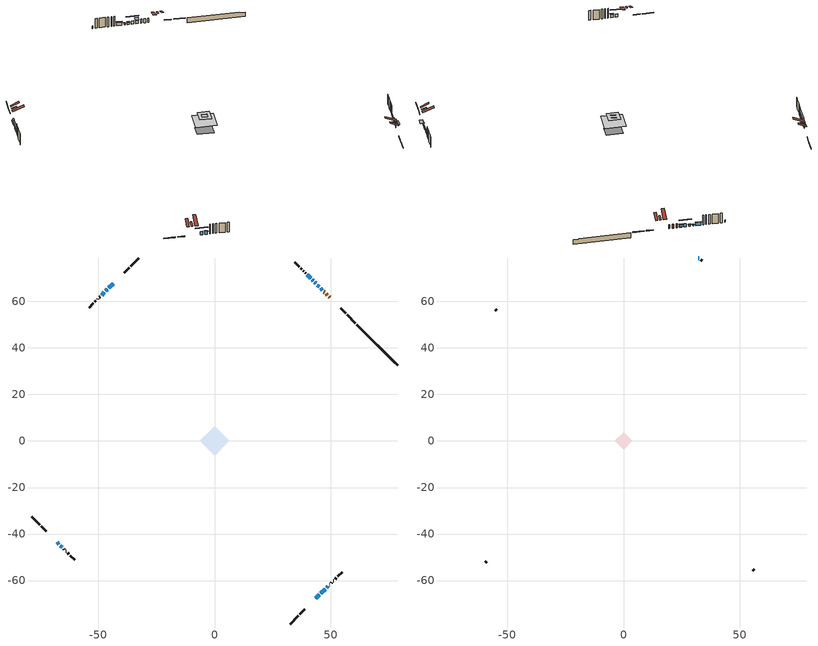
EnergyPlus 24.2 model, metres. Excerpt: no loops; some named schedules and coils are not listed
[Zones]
conditioned space
 floor outside (Floor1 construction): -0.82,0 0,0.82 0.82,0 0,-0.82 z0.48
 floor adiabatic (AdiabaticFloorConstruction): -6.43,0 0,6.43 6.43,0 0,-6.43 z2.92
 floor foundation (Slab1 construction): -4.36,0.72 -0.72,4.36 4.36,-0.72 0.72,-4.36 z-2.01
 wall outside (RimJoist1 construction): 32.58,-78.66 36.08,-75.16 / -78.66,-32.58 -75.16,-36.08 / -32.58,78.66 -36.08,75.16 / 60.54,50.7 57.04,54.2 z0.48:0.78
 wall outside (RimJoist2 construction): 36.74,-74.5 38.88,-72.36 / -74.5,-36.74 -72.36,-38.88 / -36.74,74.5 -38.88,72.36 / 56.38,54.86 54.25,57 z0.48:0.78
 wall outside (AdiabaticWallConstruction 1): 49.55,61.69 49.22,62.02 / 48.56,62.68 48,63.24 / 47.35,63.89 47.02,64.23 z0.48:2.51
 wall outside (AdiabaticWallConstruction): -43.58,67.66 -45.45,65.8 / 45.74,-65.5 47.61,-63.63 z0.48:1.34; 46.36,64.88 45.61,65.64 / 44.95,66.29 44.19,67.05 / 43.58,-67.66 45.09,-66.15 / -67.66,-43.58 -66.91,-44.33 / 41.36,69.88 39.85,71.39 / -66.25,-44.99 -65.5,-45.74 z0.48:2.06; 43.54,67.7 43,68.24 / -46.1,65.14 -46.64,64.6 z0.48:1.45; 42.34,68.9 42.02,69.22 z0.48:1.09; -47.3,63.95 -48.55,62.69 z0.48:1.55; 48.27,-62.98 48.76,-62.49 / 49.41,-61.83 49.52,-61.72 z0.48:1.7
 wall outside (Wall1 construction): 50.18,-61.07 50.46,-60.79 / -64.84,-46.4 -64.56,-46.68 / -49.21,62.03 -49.49,61.75 / 39.2,72.04 38.92,72.32 z0.48:5.36
 wall outside (Wall2 construction): 51.11,-60.13 51.25,-60 / -63.9,-47.34 -63.77,-47.47 / -50.15,61.09 -50.28,60.96 / 38.26,72.98 38.13,73.11 z0.48:5.36
 wall outside (Wall3 construction): 51.9,-59.34 52.39,-58.85 / -63.11,-48.13 -62.63,-48.62 / -50.94,60.3 -51.43,59.82 / 37.47,73.77 36.98,74.26 z0.48:5.36
 wall outside (Wall4 construction): 53.05,-58.19 54.87,-56.37 / -61.97,-49.27 -60.15,-51.09 / -52.08,59.16 -53.9,57.34 / 36.33,74.92 34.51,76.74 z0.48:5.36
 wall foundation (FoundationWall1 construction): 61.2,50.04,-2.01 61.2,50.04,0.48 76.91,34.33,0.48 76.91,34.33,0.09 78.66,32.58,0.09 78.66,32.58,-2.01
 window (WindowConstruction): -43.58,67.66 -45.44,65.8 z0.48:1.34
 window (WindowConstruction 4): 46.36,64.88 45.61,65.64 z0.48:2.06
 window (WindowConstruction 5): 44.95,66.29 44.2,67.05 z0.48:2.06
 window (WindowConstruction 6): 43.54,67.7 43,68.24 z0.48:1.45
 window (WindowConstruction 7): 42.34,68.9 42.02,69.22 z0.48:1.09
 window (WindowConstruction 8): -46.1,65.14 -46.64,64.6 z0.48:1.45
 window (WindowConstruction 9): -47.3,63.95 -48.55,62.69 z0.48:1.55
 window (WindowConstruction 10): 43.58,-67.66 45.09,-66.15 z0.48:2.06
 window (WindowConstruction 11): -67.66,-43.58 -66.91,-44.33 z0.48:2.06
 window (WindowConstruction 1): 45.74,-65.5 47.61,-63.63 z0.48:1.34
 window (WindowConstruction 2): 41.36,69.88 39.85,71.39 z0.48:2.06
 window (WindowConstruction 3): -66.25,-44.99 -65.5,-45.74 z0.48:2.06
 window (WindowConstruction 12): 48.27,-62.98 48.75,-62.49 z0.48:1.7
 window (WindowConstruction 13): 49.41,-61.83 49.52,-61.72 z0.48:1.7
 door (Door): 49.55,61.69 49.22,62.02 z0.48:2.51
 door (Door 1): 48.56,62.68 48.01,63.24 z0.48:2.51
 door (Door 2): 47.35,63.89 47.02,64.22 z0.48:2.51
 ceiling adiabatic (AdiabaticFloorConstruction): 0,-6.43 6.43,0 0,6.43 -6.43,0 z2.92
 roof outside (Roof1 construction): 40.23,-71.01,5.36 37.76,-68.54,7.1 37.07,-69.24,7.1 39.54,-71.7,5.36; -71.01,-40.23,5.36 -68.54,-37.76,7.1 -69.24,-37.07,7.1 -71.7,-39.54,5.36; -40.23,71.01,5.36 -37.76,68.54,7.1 -37.07,69.24,7.1 -39.54,71.7,5.36; 52.9,58.34,5.36 50.43,55.87,7.1 51.12,55.18,7.1 53.59,57.65,5.36
attic - vented
 floor to conditioned space (Floor2 construction Reversed): -1.59,0 0,1.59 1.59,0 0,-1.59 z5.36
 floor to conditioned space (Floor3 construction Reversed): -3.73,0 0,3.73 3.73,0 0,-3.73 z5.36
 wall outside (AdiabaticWallConstruction): 32.58,78.66 32.18,78.66 z0.48:1.7
 wall outside (Wall5 construction): 55.52,-55.72 56.13,-55.11 / -59.49,-51.75 -58.88,-52.36 / -54.56,56.68 -55.17,56.07 / 33.85,77.39 33.24,78 z0.48:5.36
 window (WindowConstruction 14): 32.58,78.66 32.18,78.66 z0.48:1.7
 roof outside (Roof2 construction): 41.29,-69.95,5.36 39.74,-68.4,6.09 39.33,-68.81,6.09 40.88,-70.36,5.36; -69.95,-41.29,5.36 -68.4,-39.74,6.09 -68.81,-39.33,6.09 -70.36,-40.88,5.36; -41.29,69.95,5.36 -39.74,68.4,6.09 -39.33,68.81,6.09 -40.88,70.36,5.36; 51.83,59.41,5.36 50.28,57.86,6.09 50.69,57.45,6.09 52.24,59,5.36
 roof outside (Roof3 construction): 42.92,-68.32,5.36 39.33,-64.73,7.47 38.36,-65.7,7.47 41.95,-69.29,5.36; -68.32,-42.92,5.36 -64.73,-39.33,7.47 -65.7,-38.36,7.47 -69.29,-41.95,5.36; -42.92,68.32,5.36 -39.33,64.73,7.47 -38.36,65.7,7.47 -41.95,69.29,5.36; 50.2,61.04,5.36 46.62,57.45,7.47 47.59,56.48,7.47 51.18,60.07,5.36
shading: -45.59,65.66 -43.44,67.81 -43.73,68.1 -45.88,65.95 z1.54; 45.46,65.78 46.5,64.74 47.8,66.03 46.76,67.07 z2.26; 42.65,68.59 46.49,64.75 46.78,65.04 42.95,68.88 z4.24; 42.86,68.38 43.68,67.56 43.97,67.85 43.15,68.68 z1.65; 41.88,69.36 42.49,68.76 42.78,69.05 42.17,69.66 z1.29; -48.18,63.06 -44.56,66.68 -44.85,66.97 -48.47,63.35 z3.63; -50.1,61.15 -45.76,65.49 -46.05,65.78 -50.39,61.44 z3.73; 45.23,-66.01 43.44,-67.81 44.51,-68.88 46.31,-67.09 z2.26; -65.37,-45.87 -69.2,-42.04 -69.5,-42.33 -65.66,-46.17 z4.24; 47.75,-63.49 45.6,-65.64 45.89,-65.93 48.04,-63.78 z1.54; 39.71,71.53 41.5,69.74 41.8,70.03 40,71.82 z2.26; -65.36,-45.89 -66.39,-44.85 -66.69,-45.14 -65.65,-46.18 z2.26
[Building]
Building 1: Terrain=Suburbs
[Site:Location]
Mont Joli AP_QC: Latitude {deg}=48.61; Longitude {deg}=-68.21; Time Zone {hr}=-5; Elevation {m}=52; Keep Site Location Information=Yes
[Site:GroundTemperature:Shallow]
-0.843868, -3.04892, -3.2255, -2.1791, 2.02165, 6.20283, 9.82768, 12.1239, 12.319, 10.4514, 6.91898, 2.86606
[Site:WaterMainsTemperature]
Calculation Method=Schedule; Temperature Schedule=mains temperature schedule
[Material] Roughness=Rough; Thermal Absorptance=0.9
Name | Thickness {m} | Conductivity {W/m-K} | Density {kg/m3} | Specific Heat {J/kg-K} | Solar Absorptance | Visible Absorptance
asphalt or fiberglass shingles | 0.00635 | 0.162714 | 1121.4 | 1465.45 | 0.4 | 0.4
ceiling loosefill ins | 0.254 | 0.0480833 | 16.02 | 1046.75 | 0.7 | 0.7
ceiling stud and cavity | 0.1397 | 0.286413 | 65.682 | 1177.47 | 0.7 | 0.7
ceiling stud and cavity 1 | 0.1397 | 0.0963999 | 65.682 | 1177.47 | 0.7 | 0.7
concrete 4.0 in. | 0.1016 | 1.803125 | 2242.8 | 837.4 | 0.7 | 0.7
concrete 8.0 in. | 0.2032 | 1.803125 | 2242.8 | 837.4 | 0.7 | 0.7
door material | 0.04445 | 0.188738 | 512.64 | 1214.23 | 0.7 | 0.7
door material 1 | 0.04445 | 0.0451087 | 512.64 | 1214.23 | 0.7 | 0.7
floor covering | 0.0127 | 0.0433444 | 54.468 | 1339.84 | 0.6 | 0.6
floor rigid ins; wall rigid ins 1 | 0.512978 | 0.029427 | 32.04 | 1214.23 | 0.7 | 0.7
floor stud and cavity | 0.1397 | 1.64611 | 92.3553 | 1139.71 | 0.7 | 0.7
floor stud and cavity 1 | 0.1397 | 1.75129 | 37.0049 | 1207.88 | 0.7 | 0.7
furniture material conditioned space 1 | 0.1524 | 0.115458 | 640.8 | 1214.23 | 0.6 | 0.6
gypsum board | 0.0127 | 0.160291 | 801 | 837.4 | 0.6 | 0.6
osb sheathing 0.5 in. | 0.0127 | 0.115458 | 512.64 | 1214.23 | 0.7 | 0.7
osb sheathing 0.75 in. | 0.01905 | 0.115458 | 512.64 | 1214.23 | 0.7 | 0.7
osb sheathing 2.0 in. | 0.0508 | 0.115458 | 512.64 | 1214.23 | 0.7 | 0.7
rim joist stud and cavity | 0.0508 | 0.177588 | 50.32683 | 1063.81 | 0.6 | 0.6
rim joist stud and cavity 1 | 0.0508 | 0.0418371 | 125.044 | 1163.47 | 0.6 | 0.6
roof stud and cavity | 0.0889 | 1.31629 | 78.34581 | 1123.46 | 0.7 | 0.7
wall rigid ins | 0.051816 | 0.029427 | 32.04 | 1214.23 | 0.7 | 0.7
wall stud and cavity | 0.1397 | 0.175142 | 139.0536 | 1170.24 | 0.7 | 0.7
wall stud and cavity 1 | 0.1397 | 0.261849 | 139.0536 | 1170.24 | 0.7 | 0.7
wall stud and cavity 2 | 0.1397 | 0.169528 | 139.0536 | 1170.24 | 0.7 | 0.7
wall stud and cavity 3 | 0.1397 | 0.157419 | 139.0536 | 1170.24 | 0.7 | 0.7
wall stud and cavity 4 | 0.0889 | 6.9971 | 50.32683 | 1063.81 | 0.6 | 0.6
wall stud and cavity 5 | 0.0889 | 0.380278 | 52.3479 | 1209.89 | 0.7 | 0.7
wall stud and cavity 6 | 0.0889 | 0.391764 | 83.0341 | 1211.67 | 0.7 | 0.7
wood siding | 0.0254 | 0.102417 | 544.68 | 1172.36 | 0.4 | 0.4
wood siding 1 | 0.00254 | 0.102417 | 544.68 | 1172.36 | 0.4 | 0.4
wood siding 2; wood siding 3; wood siding 4 | 0.0254 | 0.102417 | 544.68 | 1172.36 | 0.7 | 0.7
[WindowMaterial:SimpleGlazingSystem]
Name | U-Factor {W/m2-K} | Solar Heat Gain Coefficient
WindowMaterial | 1.99809 | 0.38
WindowMaterial 1 | 1.90667 | 0.4
WindowMaterial 2 | 2.103699 | 0.36
WindowMaterial 3 | 2.41712 | 0.28
WindowMaterial 4 | 1.887935 | 0.41
WindowMaterial 5 | 5.42874 | 0.7
WindowMaterial 6 | 5.21865 | 0.58
WindowMaterial 7 | 4.57874 | 0.5
[Construction]
AdiabaticFloorConstruction: floor stud and cavity 1, floor rigid ins, osb sheathing 0.75 in., floor covering
AdiabaticWallConstruction: wood siding 3, wall rigid ins 1, wall stud and cavity 5, gypsum board
AdiabaticWallConstruction 1: wood siding 4, wall rigid ins 1, wall stud and cavity 5, gypsum board
Door; Door 2: door material
Door 1: door material 1
Floor1 construction: floor stud and cavity, osb sheathing 0.75 in., floor covering
Floor2 construction Reversed: gypsum board, ceiling stud and cavity, ceiling loosefill ins
Floor3 construction Reversed: gypsum board, ceiling stud and cavity 1
FoundationWall1 construction: concrete 8.0 in.
furniture construction conditioned space 1: furniture material conditioned space 1
PartitionWallConstruction: gypsum board, wall stud and cavity 6, gypsum board
RimJoist1 construction: wood siding 2, rim joist stud and cavity
RimJoist2 construction: wood siding 2, osb sheathing 2.0 in., rim joist stud and cavity 1
Roof1 construction: asphalt or fiberglass shingles, osb sheathing 0.5 in., roof stud and cavity, gypsum board
Roof2 construction; Roof3 construction: asphalt or fiberglass shingles
Slab1 construction: concrete 4.0 in.
Wall1 construction: wood siding, wall rigid ins, osb sheathing 0.5 in., wall stud and cavity, gypsum board
Wall2 construction: wood siding, wall rigid ins, osb sheathing 0.5 in., wall stud and cavity 1, gypsum board
Wall3 construction: wood siding, wall rigid ins, osb sheathing 0.5 in., wall stud and cavity 2, gypsum board
Wall4 construction: wood siding, wall rigid ins, osb sheathing 0.5 in., wall stud and cavity 3, gypsum board
Wall5 construction: wood siding 1, wall stud and cavity 4
WindowConstruction; WindowConstruction 1: WindowMaterial
WindowConstruction 10; WindowConstruction 11; WindowConstruction 2; WindowConstruction 3; WindowConstruction 4; WindowConstruction 5: WindowMaterial 1
WindowConstruction 12: WindowMaterial 5
WindowConstruction 13: WindowMaterial 6
WindowConstruction 14: WindowMaterial 7
WindowConstruction 6; WindowConstruction 8: WindowMaterial 2
WindowConstruction 7: WindowMaterial 3
WindowConstruction 9: WindowMaterial 4
[Zone] Multiplier=1; Part of Total Floor Area=Yes
Name | Volume {m3}
attic - vented | 11.0736
conditioned space | 264.8
[Space]
Name | Zone | Volume {m3}
attic - vented 1 | attic - vented | 11.0736
conditioned space 1 | conditioned space | 264.8
[ZoneInfiltration:EffectiveLeakageArea]
infil attic - vented 1: Zone or Space=attic - vented 1; Schedule=Always On Discrete; Effective Air Leakage Area {cm2}=1146.43; Stack Coefficient=0.000486218; Wind Coefficient=1.48983e-05
[ZoneMixing]
whole house fan mix: Zone or Space=attic - vented; Schedule=Always On Continuous; Design Flow Rate Calculation Method=Flow/Zone; Design Flow Rate {m3/s}=0; Source Zone or Space=conditioned space
[SurfaceProperty:ExposedFoundationPerimeter]
Slab1: Exposed Perimeter Calculation Method=TotalExposedPerimeter; Total Exposed Perimeter {m}=24.69
[InternalMass] Zone or ZoneList=conditioned space; Space or SpaceList=conditioned space 1
Name | Construction | Surface Area {m2}
furniture mass conditioned space 1 | furniture construction conditioned space 1 | 48.4442
partition wall mass | PartitionWallConstruction | 121.111
[Lights]
interior lighting: Zone or ZoneList or Space or SpaceList=conditioned space 1; Schedule=interior lighting schedule; Design Level Calculation Method=LightingLevel; Lighting Level {W}=343.2; Return Air Fraction=0; Fraction Radiant=0.6; Fraction Visible=0.2; Fraction Replaceable=1
[People]
occupants: Zone or ZoneList or Space or SpaceList=conditioned space 1; Number of People Schedule=occupants schedule; Number of People Calculation Method=People; Number of People=3; Fraction Radiant=0.314171; Sensible Heat Fraction=0.56303; Activity Level Schedule=occupants activity schedule; Carbon Dioxide Generation Rate {m3/s-W}=0; Enable ASHRAE 55 Comfort Warnings=No; Mean Radiant Temperature Calculation Type=EnclosureAveraged
[ElectricEquipment] Zone or ZoneList or Space or SpaceList=conditioned space 1; Design Level Calculation Method=EquipmentLevel
Name | Schedule | Design Level {W} | Fraction Latent | Fraction Radiant | Fraction Lost
clothes dryer | clothes dryer schedule | 140.772 | 0.015 | 0.081 | 0.85
clothes washer | clothes washer schedule | 32.1985 | 0.03 | 0.162 | 0.7
cooking range | cooking range schedule | 215.147 | 0.08 | 0.432 | 0.2
dishwasher | dishwasher schedule | 66.8632 | 0.3 | 0.18 | 0.4
fridge | fridge schedule | 72.9452 | 0 | 0.6 | 0
mech vent bath fan 0 | mech vent bath fan 0 schedule | 50.2 | 0 | 0 | 1
mech vent house fan | mech vent house fan schedule | 0 | 0 | 0 | 1
mech vent house fan cfis | mech vent house fan cfis schedule | 0 | 0 | 0 | 0
mech vent range fan 0 | mech vent range fan 0 schedule | 57 | 0 | 0 | 1
misc plug loads | misc plug loads schedule | 494.7 | 0.045 | 0.513 | 0.1
whole house fan | Always On Discrete | 0 | 0 | 0 | 1
[OtherEquipment] Zone or ZoneList or Space or SpaceList=conditioned space 1; Design Level Calculation Method=EquipmentLevel
Name | Fuel Type | Schedule | Design Level {W} | Fraction Latent | Fraction Radiant | Fraction Lost
clothes dryer 1 | Electricity | clothes dryer schedule | 0 | 0.015 | 0.081 | 0.85
cooking range 1 | Electricity | cooking range schedule | 0 | 0.08 | 0.432 | 0.2
general water use latent | None | general water use schedule | 62.594 | 1 | 0 | 0
general water use sensible | None | general water use schedule | -61.6891 | 0 | 0.6 | 0
mech vent house fan latent load | None | Always On Discrete | 0 | 1 | 0 | 0
mech vent house fan sensible load | None | Always On Discrete | 0 | 0 | 0 | 0
water heater energy adjustment1 | Electricity | Always On Discrete | 0.01 | 0 | 0 | 1
[ZoneInfiltration:DesignFlowRate] Zone or ZoneList or Space or SpaceList=conditioned space 1; Schedule=Always On Discrete; Design Flow Rate Calculation Method=Flow/Zone; Design Flow Rate {m3/s}=0
infil flow; natural vent flow; whole house fan flow
[ZoneControl:Thermostat]
conditioned space Thermostat: Zone or ZoneList=conditioned space; Control Type Schedule=conditioned space Thermostat Schedule; Control 1=conditioned space temperature setpoint; Temperature Difference Between Cutout And Setpoint {deltaC}=0
[ThermostatSetpoint:DualSetpoint]
conditioned space temperature setpoint: Heating Setpoint Temperature Schedule=heating setpoint; Cooling Setpoint Temperature Schedule=cooling setpoint
[AirLoopHVAC:UnitarySystem]
unit heater unitary system: Control Type=Load; Controlling Zone or Thermostat Location=conditioned space; Dehumidification Control Type=None; Availability Schedule=Always On Discrete; Supply Fan=unit heater supply fan; Fan Placement=BlowThrough; Supply Air Fan Operating Mode Schedule=unit heater auto fan schedule; Heating Coil=unit heater htg coil; DX Heating Coil Sizing Ratio=1; Use DOAS DX Cooling Coil=No; Minimum Supply Air Temperature {C}=2; Latent Load Control=SensibleOnlyLoadControl; Cooling Supply Air Flow Rate Method=None; Heating Supply Air Flow Rate Method=SupplyAirFlowRate; Heating Supply Air Flow Rate {m3/s}=0.868383; No Load Supply Air Flow Rate Method=SupplyAirFlowRate; No Load Supply Air Flow Rate {m3/s}=0; No Load Supply Air Flow Rate Control Set To Low Speed=Yes; Maximum Supply Air Temperature {C}=48.8889; Maximum Outdoor Dry-Bulb Temperature for Supplemental Heater Operation {C}=21; Ancillary On-Cycle Electric Power {W}=0; Ancillary Off-Cycle Electric Power {W}=0
[Zone equipment]
conditioned space: unit heater unitary system
[Foundation:Kiva]
Foundation Kiva 1: Initial Indoor Air Temperature {C}=18; Wall Height Above Grade {m}=0.479999; Wall Depth Below Slab {m}=0.2032
[Foundation:Kiva:Settings]
Soil Conductivity {W/m-K}=0.849921; Soil Density {kg/m3}=1842.3; Soil Specific Heat {J/kg-K}=418.7; Ground Solar Absorptivity=0.9; Ground Thermal Absorptivity=0.9; Ground Surface Roughness {m}=0.03; Far-Field Width {m}=40; Deep-Ground Boundary Condition=ZeroFlux; Deep-Ground Depth {m}=40; Minimum Cell Dimension {m}=0.2; Maximum Cell Growth Coefficient=3; Simulation Timestep=Timestep
[Exterior:Lights]
exterior lighting: Schedule=exterior lighting schedule; Design Level {W}=75.6
[EnergyManagementSystem:Sensor] Output:Variable or Output:Meter Index Key=conditioned space
Name | Output:Variable or Output:Meter
conditioned_space_clg_unmet_s | Zone Cooling Setpoint Not Met Time
conditioned_space_htg_unmet_s | Zone Heating Setpoint Not Met Time
fridge_tin_s; tin_s; tin_s_1 | Zone Mean Air Temperature
tout_s | Zone Outdoor Air Drybulb Temperature
win_s | Zone Air Humidity Ratio
[Schedule:Constant]
Name | Hourly Value
Always On Continuous; mech vent house fan schedule; mech vent house fan cfis schedule; Always On Discrete | 1
occupants activity schedule | 117.228
fridge schedule; unit heater auto fan schedule | 0
[Schedule:Week:Daily]
interior lighting schedule Week Rule - Jan1-Jan27: interior lighting schedule day, interior lighting schedule day, interior lighting schedule day, interior lighting schedule day, interior lighting schedule day, interior lighting schedule day, interior lighting schedule day, interior lighting schedule default day, interior lighting schedule default day, interior lighting schedule default day, interior lighting schedule default day, interior lighting schedule default day
interior lighting schedule Week Rule - Jan28-Feb3: interior lighting schedule day, interior lighting schedule day, interior lighting schedule day, interior lighting schedule day, interior lighting schedule day 1, interior lighting schedule day 1, interior lighting schedule day 1, interior lighting schedule default day, interior lighting schedule default day, interior lighting schedule default day, interior lighting schedule default day, interior lighting schedule default day
interior lighting schedule Week Rule - Feb4-Feb24: interior lighting schedule day 1, interior lighting schedule day 1, interior lighting schedule day 1, interior lighting schedule day 1, interior lighting schedule day 1, interior lighting schedule day 1, interior lighting schedule day 1, interior lighting schedule default day, interior lighting schedule default day, interior lighting schedule default day, interior lighting schedule default day, interior lighting schedule default day
interior lighting schedule Week Rule - Feb25-Mar3: interior lighting schedule day 1, interior lighting schedule day 1, interior lighting schedule day 1, interior lighting schedule day 1, interior lighting schedule day 2, interior lighting schedule day 2, interior lighting schedule day 2, interior lighting schedule default day, interior lighting schedule default day, interior lighting schedule default day, interior lighting schedule default day, interior lighting schedule default day
interior lighting schedule Week Rule - Mar4-Mar31: interior lighting schedule day 2, interior lighting schedule day 2, interior lighting schedule day 2, interior lighting schedule day 2, interior lighting schedule day 2, interior lighting schedule day 2, interior lighting schedule day 2, interior lighting schedule default day, interior lighting schedule default day, interior lighting schedule default day, interior lighting schedule default day, interior lighting schedule default day
interior lighting schedule Week Rule - Apr1-Apr28: interior lighting schedule day 3, interior lighting schedule day 3, interior lighting schedule day 3, interior lighting schedule day 3, interior lighting schedule day 3, interior lighting schedule day 3, interior lighting schedule day 3, interior lighting schedule default day, interior lighting schedule default day, interior lighting schedule default day, interior lighting schedule default day, interior lighting schedule default day
interior lighting schedule Week Rule - Apr29-May5: interior lighting schedule day 3, interior lighting schedule day 3, interior lighting schedule day 4, interior lighting schedule day 4, interior lighting schedule day 4, interior lighting schedule day 4, interior lighting schedule day 4, interior lighting schedule default day, interior lighting schedule default day, interior lighting schedule default day, interior lighting schedule default day, interior lighting schedule default day
interior lighting schedule Week Rule - May6-May26: interior lighting schedule day 4, interior lighting schedule day 4, interior lighting schedule day 4, interior lighting schedule day 4, interior lighting schedule day 4, interior lighting schedule day 4, interior lighting schedule day 4, interior lighting schedule default day, interior lighting schedule default day, interior lighting schedule default day, interior lighting schedule default day, interior lighting schedule default day
interior lighting schedule Week Rule - May27-Jun2: interior lighting schedule day 4, interior lighting schedule day 4, interior lighting schedule day 4, interior lighting schedule day 4, interior lighting schedule day 4, interior lighting schedule day 5, interior lighting schedule day 5, interior lighting schedule default day, interior lighting schedule default day, interior lighting schedule default day, interior lighting schedule default day, interior lighting schedule default day
interior lighting schedule Week Rule - Jun3-Jun30: interior lighting schedule day 5, interior lighting schedule day 5, interior lighting schedule day 5, interior lighting schedule day 5, interior lighting schedule day 5, interior lighting schedule day 5, interior lighting schedule day 5, interior lighting schedule default day, interior lighting schedule default day, interior lighting schedule default day, interior lighting schedule default day, interior lighting schedule default day
interior lighting schedule Week Rule - Jul1-Jul28: interior lighting schedule day 6, interior lighting schedule day 6, interior lighting schedule day 6, interior lighting schedule day 6, interior lighting schedule day 6, interior lighting schedule day 6, interior lighting schedule day 6, interior lighting schedule default day, interior lighting schedule default day, interior lighting schedule default day, interior lighting schedule default day, interior lighting schedule default day
interior lighting schedule Week Rule - Jul29-Aug4: interior lighting schedule day 6, interior lighting schedule day 6, interior lighting schedule day 6, interior lighting schedule day 7, interior lighting schedule day 7, interior lighting schedule day 7, interior lighting schedule day 7, interior lighting schedule default day, interior lighting schedule default day, interior lighting schedule default day, interior lighting schedule default day, interior lighting schedule default day
interior lighting schedule Week Rule - Aug5-Aug25: interior lighting schedule day 7, interior lighting schedule day 7, interior lighting schedule day 7, interior lighting schedule day 7, interior lighting schedule day 7, interior lighting schedule day 7, interior lighting schedule day 7, interior lighting schedule default day, interior lighting schedule default day, interior lighting schedule default day, interior lighting schedule default day, interior lighting schedule default day
interior lighting schedule Week Rule - Aug26-Sep1: interior lighting schedule day 7, interior lighting schedule day 7, interior lighting schedule day 7, interior lighting schedule day 7, interior lighting schedule day 7, interior lighting schedule day 7, interior lighting schedule day 8, interior lighting schedule default day, interior lighting schedule default day, interior lighting schedule default day, interior lighting schedule default day, interior lighting schedule default day
interior lighting schedule Week Rule - Sep2-Sep29: interior lighting schedule day 8, interior lighting schedule day 8, interior lighting schedule day 8, interior lighting schedule day 8, interior lighting schedule day 8, interior lighting schedule day 8, interior lighting schedule day 8, interior lighting schedule default day, interior lighting schedule default day, interior lighting schedule default day, interior lighting schedule default day, interior lighting schedule default day
interior lighting schedule Week Rule - Sep30-Oct6: interior lighting schedule day 8, interior lighting schedule day 9, interior lighting schedule day 9, interior lighting schedule day 9, interior lighting schedule day 9, interior lighting schedule day 9, interior lighting schedule day 9, interior lighting schedule default day, interior lighting schedule default day, interior lighting schedule default day, interior lighting schedule default day, interior lighting schedule default day
interior lighting schedule Week Rule - Oct7-Oct27: interior lighting schedule day 9, interior lighting schedule day 9, interior lighting schedule day 9, interior lighting schedule day 9, interior lighting schedule day 9, interior lighting schedule day 9, interior lighting schedule day 9, interior lighting schedule default day, interior lighting schedule default day, interior lighting schedule default day, interior lighting schedule default day, interior lighting schedule default day
interior lighting schedule Week Rule - Oct28-Nov3: interior lighting schedule day 9, interior lighting schedule day 9, interior lighting schedule day 9, interior lighting schedule day 9, interior lighting schedule day 10, interior lighting schedule day 10, interior lighting schedule day 10, interior lighting schedule default day, interior lighting schedule default day, interior lighting schedule default day, interior lighting schedule default day, interior lighting schedule default day
interior lighting schedule Week Rule - Nov4-Nov24: interior lighting schedule day 10, interior lighting schedule day 10, interior lighting schedule day 10, interior lighting schedule day 10, interior lighting schedule day 10, interior lighting schedule day 10, interior lighting schedule day 10, interior lighting schedule default day, interior lighting schedule default day, interior lighting schedule default day, interior lighting schedule default day, interior lighting schedule default day
interior lighting schedule Week Rule - Nov25-Dec1: interior lighting schedule day 10, interior lighting schedule day 10, interior lighting schedule day 10, interior lighting schedule day 10, interior lighting schedule day 10, interior lighting schedule day 10, interior lighting schedule day 11, interior lighting schedule default day, interior lighting schedule default day, interior lighting schedule default day, interior lighting schedule default day, interior lighting schedule default day
interior lighting schedule Week Rule - Dec2-Dec31: interior lighting schedule day 11, interior lighting schedule day 11, interior lighting schedule day 11, interior lighting schedule day 11, interior lighting schedule day 11, interior lighting schedule day 11, interior lighting schedule day 11, interior lighting schedule default day, interior lighting schedule default day, interior lighting schedule default day, interior lighting schedule default day, interior lighting schedule default day
occupants schedule Week Rule - Jan1-Dec31: occupants schedule day, occupants schedule day, occupants schedule day, occupants schedule day, occupants schedule day, occupants schedule day, occupants schedule day, occupants schedule default day, occupants schedule default day, occupants schedule default day, occupants schedule default day, occupants schedule default day
clothes dryer schedule Week Rule - Jan1-Dec31: clothes dryer schedule day, clothes dryer schedule day, clothes dryer schedule day, clothes dryer schedule day, clothes dryer schedule day, clothes dryer schedule day, clothes dryer schedule day, clothes dryer schedule default day, clothes dryer schedule default day, clothes dryer schedule default day, clothes dryer schedule default day, clothes dryer schedule default day
clothes washer schedule Week Rule - Jan1-Dec31: clothes washer schedule day, clothes washer schedule day, clothes washer schedule day, clothes washer schedule day, clothes washer schedule day, clothes washer schedule day, clothes washer schedule day, clothes washer schedule default day, clothes washer schedule default day, clothes washer schedule default day, clothes washer schedule default day, clothes washer schedule default day
cooking range schedule Week Rule - Jan1-Dec31: cooking range schedule day, cooking range schedule day, cooking range schedule day, cooking range schedule day, cooking range schedule day, cooking range schedule day, cooking range schedule day, cooking range schedule default day, cooking range schedule default day, cooking range schedule default day, cooking range schedule default day, cooking range schedule default day
dishwasher schedule Week Rule - Jan1-Dec31: dishwasher schedule day, dishwasher schedule day, dishwasher schedule day, dishwasher schedule day, dishwasher schedule day, dishwasher schedule day, dishwasher schedule day, dishwasher schedule default day, dishwasher schedule default day, dishwasher schedule default day, dishwasher schedule default day, dishwasher schedule default day
mech vent bath fan 0 schedule Week Rule - Jan1-Dec31: mech vent bath fan 0 schedule day, mech vent bath fan 0 schedule day, mech vent bath fan 0 schedule day, mech vent bath fan 0 schedule day, mech vent bath fan 0 schedule day, mech vent bath fan 0 schedule day, mech vent bath fan 0 schedule day, mech vent bath fan 0 schedule default day, mech vent bath fan 0 schedule default day, mech vent bath fan 0 schedule default day, mech vent bath fan 0 schedule default day, mech vent bath fan 0 schedule default day
mech vent range fan 0 schedule Week Rule - Jan1-Dec31: mech vent range fan 0 schedule day, mech vent range fan 0 schedule day, mech vent range fan 0 schedule day, mech vent range fan 0 schedule day, mech vent range fan 0 schedule day, mech vent range fan 0 schedule day, mech vent range fan 0 schedule day, mech vent range fan 0 schedule default day, mech vent range fan 0 schedule default day, mech vent range fan 0 schedule default day, mech vent range fan 0 schedule default day, mech vent range fan 0 schedule default day
misc plug loads schedule Week Rule - Jan1-Dec31: misc plug loads schedule day, misc plug loads schedule day, misc plug loads schedule day, misc plug loads schedule day, misc plug loads schedule day, misc plug loads schedule day, misc plug loads schedule day, misc plug loads schedule default day, misc plug loads schedule default day, misc plug loads schedule default day, misc plug loads schedule default day, misc plug loads schedule default day
general water use schedule Week Rule - Jan1-Dec31: general water use schedule day, general water use schedule day, general water use schedule day, general water use schedule day, general water use schedule day, general water use schedule day, general water use schedule day, general water use schedule default day, general water use schedule default day, general water use schedule default day, general water use schedule default day, general water use schedule default day
exterior lighting schedule Week Rule - Jan1-Jan27: exterior lighting schedule day, exterior lighting schedule day, exterior lighting schedule day, exterior lighting schedule day, exterior lighting schedule day, exterior lighting schedule day, exterior lighting schedule day, exterior lighting schedule default day, exterior lighting schedule default day, exterior lighting schedule default day, exterior lighting schedule default day, exterior lighting schedule default day
exterior lighting schedule Week Rule - Jan28-Feb3: exterior lighting schedule day, exterior lighting schedule day, exterior lighting schedule day, exterior lighting schedule day, exterior lighting schedule day 1, exterior lighting schedule day 1, exterior lighting schedule day 1, exterior lighting schedule default day, exterior lighting schedule default day, exterior lighting schedule default day, exterior lighting schedule default day, exterior lighting schedule default day
exterior lighting schedule Week Rule - Feb4-Feb24: exterior lighting schedule day 1, exterior lighting schedule day 1, exterior lighting schedule day 1, exterior lighting schedule day 1, exterior lighting schedule day 1, exterior lighting schedule day 1, exterior lighting schedule day 1, exterior lighting schedule default day, exterior lighting schedule default day, exterior lighting schedule default day, exterior lighting schedule default day, exterior lighting schedule default day
exterior lighting schedule Week Rule - Feb25-Mar3: exterior lighting schedule day 1, exterior lighting schedule day 1, exterior lighting schedule day 1, exterior lighting schedule day 1, exterior lighting schedule day 2, exterior lighting schedule day 2, exterior lighting schedule day 2, exterior lighting schedule default day, exterior lighting schedule default day, exterior lighting schedule default day, exterior lighting schedule default day, exterior lighting schedule default day
[Schedule:Year]
interior lighting schedule: interior lighting schedule Week Rule - Jan1-Jan27, 1, 1, 1, 27, interior lighting schedule Week Rule - Jan28-Feb3, 1, 28, 2, 3, interior lighting schedule Week Rule - Feb4-Feb24, 2, 4, 2, 24, interior lighting schedule Week Rule - Feb25-Mar3, 2, 25, 3, 3, interior lighting schedule Week Rule - Mar4-Mar31, 3, 4, 3, 31, interior lighting schedule Week Rule - Apr1-Apr28, 4, 1, 4, 28, interior lighting schedule Week Rule - Apr29-May5, 4, 29, 5, 5, interior lighting schedule Week Rule - May6-May26, 5, 6, 5, 26, interior lighting schedule Week Rule - May27-Jun2, 5, 27, 6, 2, interior lighting schedule Week Rule - Jun3-Jun30, 6, 3, 6, 30, interior lighting schedule Week Rule - Jul1-Jul28, 7, 1, 7, 28, interior lighting schedule Week Rule - Jul29-Aug4, 7, 29, 8, 4, interior lighting schedule Week Rule - Aug5-Aug25, 8, 5, 8, 25, interior lighting schedule Week Rule - Aug26-Sep1, 8, 26, 9, 1, interior lighting schedule Week Rule - Sep2-Sep29, 9, 2, 9, 29, interior lighting schedule Week Rule - Sep30-Oct6, 9, 30, 10, 6, interior lighting schedule Week Rule - Oct7-Oct27, 10, 7, 10, 27, interior lighting schedule Week Rule - Oct28-Nov3, 10, 28, 11, 3, interior lighting schedule Week Rule - Nov4-Nov24, 11, 4, 11, 24, interior lighting schedule Week Rule - Nov25-Dec1, 11, 25, 12, 1, interior lighting schedule Week Rule - Dec2-Dec31, 12, 2, 12, 31
occupants schedule: occupants schedule Week Rule - Jan1-Dec31, 1, 1, 12, 31
clothes dryer schedule: clothes dryer schedule Week Rule - Jan1-Dec31, 1, 1, 12, 31
clothes washer schedule: clothes washer schedule Week Rule - Jan1-Dec31, 1, 1, 12, 31
cooking range schedule: cooking range schedule Week Rule - Jan1-Dec31, 1, 1, 12, 31
dishwasher schedule: dishwasher schedule Week Rule - Jan1-Dec31, 1, 1, 12, 31
mech vent bath fan 0 schedule: mech vent bath fan 0 schedule Week Rule - Jan1-Dec31, 1, 1, 12, 31
mech vent range fan 0 schedule: mech vent range fan 0 schedule Week Rule - Jan1-Dec31, 1, 1, 12, 31
misc plug loads schedule: misc plug loads schedule Week Rule - Jan1-Dec31, 1, 1, 12, 31
general water use schedule: general water use schedule Week Rule - Jan1-Dec31, 1, 1, 12, 31
exterior lighting schedule: exterior lighting schedule Week Rule - Jan1-Jan27, 1, 1, 1, 27, exterior lighting schedule Week Rule - Jan28-Feb3, 1, 28, 2, 3, exterior lighting schedule Week Rule - Feb4-Feb24, 2, 4, 2, 24, exterior lighting schedule Week Rule - Feb25-Mar3, 2, 25, 3, 3, exterior lighting schedule Week Rule - Mar4-Mar31, 3, 4, 3, 31, exterior lighting schedule Week Rule - Apr1-Apr28, 4, 1, 4, 28, exterior lighting schedule Week Rule - Apr29-May5, 4, 29, 5, 5, exterior lighting schedule Week Rule - May6-May26, 5, 6, 5, 26, exterior lighting schedule Week Rule - May27-Jun2, 5, 27, 6, 2, exterior lighting schedule Week Rule - Jun3-Jun30, 6, 3, 6, 30, exterior lighting schedule Week Rule - Jul1-Jul28, 7, 1, 7, 28, exterior lighting schedule Week Rule - Jul29-Aug4, 7, 29, 8, 4, exterior lighting schedule Week Rule - Aug5-Aug25, 8, 5, 8, 25, exterior lighting schedule Week Rule - Aug26-Sep1, 8, 26, 9, 1, exterior lighting schedule Week Rule - Sep2-Sep29, 9, 2, 9, 29, exterior lighting schedule Week Rule - Sep30-Oct6, 9, 30, 10, 6, exterior lighting schedule Week Rule - Oct7-Oct27, 10, 7, 10, 27, exterior lighting schedule Week Rule - Oct28-Nov3, 10, 28, 11, 3, exterior lighting schedule Week Rule - Nov4-Nov24, 11, 4, 11, 24, exterior lighting schedule Week Rule - Nov25-Dec1, 11, 25, 12, 1, exterior lighting schedule Week Rule - Dec2-Dec31, 12, 2, 12, 31
[Schedule:Compact]
conditioned space Thermostat Schedule: Through: 12/31, For: AllDays, Until: 24:00, 4
mains temperature schedule: Through: 01/01, For: AllDays, Until: 24:00, 4.55833, Through: 01/02, For: AllDays, Until: 24:00, 4.48833, Through: 01/03, For: AllDays, Until: 24:00, 4.41944, Through: 01/04, For: AllDays, Until: 24:00, 4.35111, Through: 01/05, For: AllDays, Until: 24:00, 4.28389, Through: 01/06, For: AllDays, Until: 24:00, 4.21778, Through: 01/07, For: AllDays, Until: 24:00, 4.15278, Through: 01/08, For: AllDays, Until: 24:00, 4.08889, Through: 01/09, For: AllDays, Until: 24:00, 4.02611, Through: 01/10, For: AllDays, Until: 24:00, 3.96444, Through: 01/11, For: AllDays, Until: 24:00, 3.90333, Through: 01/12, For: AllDays, Until: 24:00, 3.84389, Through: 01/13, For: AllDays, Until: 24:00, 3.78556, Through: 01/14, For: AllDays, Until: 24:00, 3.72833, Through: 01/15, For: AllDays, Until: 24:00, 3.67222, Through: 01/16, For: AllDays, Until: 24:00, 3.61722, Through: 01/17, For: AllDays, Until: 24:00, 3.56333, Through: 01/18, For: AllDays, Until: 24:00, 3.51111, Through: 01/19, For: AllDays, Until: 24:00, 3.46, Through: 01/20, For: AllDays, Until: 24:00, 3.41, Through: 01/21, For: AllDays, Until: 24:00, 3.36111, Through: 01/22, For: AllDays, Until: 24:00, 3.31389, Through: 01/23, For: AllDays, Until: 24:00, 3.26778, Through: 01/24, For: AllDays, Until: 24:00, 3.22278, Through: 01/25, For: AllDays, Until: 24:00, 3.17944, Through: 01/26, For: AllDays, Until: 24:00, 3.13722, Through: 01/27, For: AllDays, Until: 24:00, 3.09667, Through: 01/28, For: AllDays, Until: 24:00, 3.05722, Through: 01/29, For: AllDays, Until: 24:00, 3.01944, Through: 01/30, For: AllDays, Until: 24:00, 2.98278, Through: 01/31, For: AllDays, Until: 24:00, 2.94778, Through: 02/01, For: AllDays, Until: 24:00, 2.91389, Through: 02/02, For: AllDays, Until: 24:00, 2.88167, Through: 02/03, For: AllDays, Until: 24:00, 2.85056, Through: 02/04, For: AllDays, Until: 24:00, 2.82111, Through: 02/05, For: AllDays, Until: 24:00, 2.79278, Through: 02/06, For: AllDays, Until: 24:00, 2.76667, Through: 02/07, For: AllDays, Until: 24:00, 2.74111, Through: 02/08, For: AllDays, Until: 24:00, 2.71778, Through: 02/09, For: AllDays, Until: 24:00, 2.69556, Through: 02/10, For: AllDays, Until: 24:00, 2.675, Through: 02/11, For: AllDays, Until: 24:00, 2.65556, Through: 02/12, For: AllDays, Until: 24:00, 2.63833, Through: 02/13, For: AllDays, Until: 24:00, 2.62222, Through: 02/14, For: AllDays, Until: 24:00, 2.60722, Through: 02/15, For: AllDays, Until: 24:00, 2.59389, Through: 02/16, For: AllDays, Until: 24:00, 2.58278, Through: 02/17, For: AllDays, Until: 24:00, 2.57222, Through: 02/18, For: AllDays, Until: 24:00, 2.56389, Through: 02/19, For: AllDays, Until: 24:00, 2.55667, Through: 02/20, For: AllDays, Until: 24:00, 2.55111, Through: 02/21, For: AllDays, Until: 24:00, 2.54722, Through: 02/22, For: AllDays, Until: 24:00, 2.545, Through: 02/23, For: AllDays, Until: 24:00, 2.54389, Through: 02/24, For: AllDays, Until: 24:00, 2.54444, Through: 02/25, For: AllDays, Until: 24:00, 2.54667, Through: 02/26, For: AllDays, Until: 24:00, 2.55056, Through: 02/27, For: AllDays, Until: 24:00, 2.55556, Through: 02/28, For: AllDays, Until: 24:00, 2.56222, Through: 03/01, For: AllDays, Until: 24:00, 2.57056, Through: 03/02, For: AllDays, Until: 24:00, 2.58, Through: 03/03, For: AllDays, Until: 24:00, 2.59167, Through: 03/04, For: AllDays, Until: 24:00, 2.60444, Through: 03/05, For: AllDays, Until: 24:00, 2.61889, Through: 03/06, For: AllDays, Until: 24:00, 2.63444, Through: 03/07, For: AllDays, Until: 24:00, 2.65167, Through: 03/08, For: AllDays, Until: 24:00, 2.67056, Through: 03/09, For: AllDays, Until: 24:00, 2.69111, Through: 03/10, For: AllDays, Until: 24:00, 2.71278, Through: 03/11, For: AllDays, Until: 24:00, 2.73611, Through: 03/12, For: AllDays, Until: 24:00, 2.76111, Through: 03/13, For: AllDays, Until: 24:00, 2.78722, Through: 03/14, For: AllDays, Until: 24:00, 2.815, Through: 03/15, For: AllDays, Until: 24:00, 2.84389, Through: 03/16, For: AllDays, Until: 24:00, 2.87444, Through: 03/17, For: AllDays, Until: 24:00, 2.90667, Through: 03/18, For: AllDays, Until: 24:00, 2.94, Through: 03/19, For: AllDays, Until: 24:00, 2.975, Through: 03/20, For: AllDays, Until: 24:00, 3.01111, Through: 03/21, For: AllDays, Until: 24:00, 3.04889, Through: 03/22, For: AllDays, Until: 24:00, 3.08833, Through: 03/23, For: AllDays, Until: 24:00, 3.12833, Through: 03/24, For: AllDays, Until: 24:00, 3.17056, Through: 03/25, For: AllDays, Until: 24:00, 3.21333, Through: 03/26, For: AllDays, Until: 24:00, 3.25778, Through: 03/27, For: AllDays, Until: 24:00, 3.30389, Through: 03/28, For: AllDays, Until: 24:00, 3.35111, Through: 03/29, For: AllDays, Until: 24:00, 3.39944, Through: 03/30, For: AllDays, Until: 24:00, 3.44889, Through: 03/31, For: AllDays, Until: 24:00, 3.5, Through: 04/01, For: AllDays, Until: 24:00, 3.55222, Through: 04/02, For: AllDays, Until: 24:00, 3.60556, Through: 04/03, For: AllDays, Until: 24:00, 3.66, Through: 04/04, For: AllDays, Until: 24:00, 3.71611, Through: 04/05, For: AllDays, Until: 24:00, 3.77278, Through: 04/06, For: AllDays, Until: 24:00, 3.83111, Through: 04/07, For: AllDays, Until: 24:00, 3.89056, Through: 04/08, For: AllDays, Until: 24:00, 3.95111, Through: 04/09, For: AllDays, Until: 24:00, 4.01278, Through: 04/10, For: AllDays, Until: 24:00, 4.075, Through: 04/11, For: AllDays, Until: 24:00, 4.13889, Through: 04/12, For: AllDays, Until: 24:00, 4.20389, Through: 04/13, For: AllDays, Until: 24:00, 4.27, Through: 04/14, For: AllDays, Until: 24:00, 4.33667, Through: 04/15, For: AllDays, Until: 24:00, 4.40444, Through: 04/16, For: AllDays, Until: 24:00, 4.47333, Through: 04/17, For: AllDays, Until: 24:00, 4.54333, Through: 04/18, For: AllDays, Until: 24:00, 4.61389, Through: 04/19, For: AllDays, Until: 24:00, 4.68556, Through: 04/20, For: AllDays, Until: 24:00, 4.75833, Through: 04/21, For: AllDays, Until: 24:00, 4.83167, Through: 04/22, For: AllDays, Until: 24:00, 4.90611, Through: 04/23, For: AllDays, Until: 24:00, 4.98111, Through: 04/24, For: AllDays, Until: 24:00, 5.05722, Through: 04/25, For: AllDays, Until: 24:00, 5.13389, Through: 04/26, For: AllDays, Until: 24:00, 5.21167, Through: 04/27, For: AllDays, Until: 24:00, 5.29, Through: 04/28, For: AllDays, Until: 24:00, 5.36889, Through: 04/29, For: AllDays, Until: 24:00, 5.44833, Through: 04/30, For: AllDays, Until: 24:00, 5.52889, Through: 05/01, For: AllDays, Until: 24:00, 5.61, Through: 05/02, For: AllDays, Until: 24:00, 5.69111, Through: 05/03, For: AllDays, Until: 24:00, 5.77333, Through: 05/04, For: AllDays, Until: 24:00, 5.85667, Through: 05/05, For: AllDays, Until: 24:00, 5.94, Through: 05/06, For: AllDays, Until: 24:00, 6.02389, Through: 05/07, For: AllDays, Until: 24:00, 6.10778, Through: 05/08, For: AllDays, Until: 24:00, 6.19278, Through: 05/09, For: AllDays, Until: 24:00, 6.27833, Through: 05/10, For: AllDays, Until: 24:00, 6.36389, Through: 05/11, For: AllDays, Until: 24:00, 6.45, Through: 05/12, For: AllDays, Until: 24:00, 6.53667, Through: 05/13, For: AllDays, Until: 24:00, 6.62333, Through: 05/14, For: AllDays, Until: 24:00, 6.71056, Through: 05/15, For: AllDays, Until: 24:00, 6.79778, Through: 05/16, For: AllDays, Until: 24:00, 6.88556, Through: 05/17, For: AllDays, Until: 24:00, 6.97389, Through: 05/18, For: AllDays, Until: 24:00, 7.06222, Through: 05/19, For: AllDays, Until: 24:00, 7.15056, Through: 05/20, For: AllDays, Until: 24:00, 7.23889, Through: 05/21, For: AllDays, Until: 24:00, 7.32778, Through: 05/22, For: AllDays, Until: 24:00, 7.41667, Through: 05/23, For: AllDays, Until: 24:00, 7.50556, Through: 05/24, For: AllDays, Until: 24:00, 7.59444, Through: 05/25, For: AllDays, Until: 24:00, 7.68333, Through: 05/26, For: AllDays, Until: 24:00, 7.77278, Through: 05/27, For: AllDays, Until: 24:00, 7.86167, Through: 05/28, For: AllDays, Until: 24:00, 7.95056, Through: 05/29, For: AllDays, Until: 24:00, 8.03944, Through: 05/30, For: AllDays, Until: 24:00, 8.12833, Through: 05/31, For: AllDays, Until: 24:00, 8.21722, Through: 06/01, For: AllDays, Until: 24:00, 8.30556, Through: 06/02, For: AllDays, Until: 24:00, 8.39389, Through: 06/03, For: AllDays, Until: 24:00, 8.48222, Through: 06/04, For: AllDays, Until: 24:00, 8.57, Through: 06/05, For: AllDays, Until: 24:00, 8.65778, Through: 06/06, For: AllDays, Until: 24:00, 8.745, Through: 06/07, For: AllDays, Until: 24:00, 8.83222, Through: 06/08, For: AllDays, Until: 24:00, 8.91889, Through: 06/09, For: AllDays, Until: 24:00, 9.00556, Through: 06/10, For: AllDays, Until: 24:00, 9.09167, Through: 06/11, For: AllDays, Until: 24:00, 9.17722, Through: 06/12, For: AllDays, Until: 24:00, 9.26222, Through: 06/13, For: AllDays, Until: 24:00, 9.34722, Through: 06/14, For: AllDays, Until: 24:00, 9.43111, Through: 06/15, For: AllDays, Until: 24:00, 9.515, Through: 06/16, For: AllDays, Until: 24:00, 9.59833, Through: 06/17, For: AllDays, Until: 24:00, 9.68111, Through: 06/18, For: AllDays, Until: 24:00, 9.76333, Through: 06/19, For: AllDays, Until: 24:00, 9.84444, Through: 06/20, For: AllDays, Until: 24:00, 9.92556, Through: 06/21, For: AllDays, Until: 24:00, 10.0056, Through: 06/22, For: AllDays, Until: 24:00, 10.085, Through: 06/23, For: AllDays, Until: 24:00, 10.1639, Through: 06/24, For: AllDays, Until: 24:00, 10.2422, Through: 06/25, For: AllDays, Until: 24:00, 10.3194, Through: 06/26, For: AllDays, Until: 24:00, 10.3961, Through: 06/27, For: AllDays, Until: 24:00, 10.4717, Through: 06/28, For: AllDays, Until: 24:00, 10.5467, Through: 06/29, For: AllDays, Until: 24:00, 10.6206, Through: 06/30, For: AllDays, Until: 24:00, 10.6939, Through: 07/01, For: AllDays, Until: 24:00, 10.7667, Through: 07/02, For: AllDays, Until: 24:00, 10.8378, Through: 07/03, For: AllDays, Until: 24:00, 10.9083, Through: 07/04, For: AllDays, Until: 24:00, 10.9783, Through: 07/05, For: AllDays, Until: 24:00, 11.0467, Through: 07/06, For: AllDays, Until: 24:00, 11.1144, Through: 07/07, For: AllDays, Until: 24:00, 11.1811, Through: 07/08, For: AllDays, Until: 24:00, 11.2467, Through: 07/09, For: AllDays, Until: 24:00, 11.3111, Through: 07/10, For: AllDays, Until: 24:00, 11.375, Through: 07/11, For: AllDays, Until: 24:00, 11.4372, Through: 07/12, For: AllDays, Until: 24:00, 11.4989, Through: 07/13, For: AllDays, Until: 24:00, 11.5589, Through: 07/14, For: AllDays, Until: 24:00, 11.6178, Through: 07/15, For: AllDays, Until: 24:00, 11.6761, Through: 07/16, For: AllDays, Until: 24:00, 11.7328, Through: 07/17, For: AllDays, Until: 24:00, 11.7883, Through: 07/18, For: AllDays, Until: 24:00, 11.8428, Through: 07/19, For: AllDays, Until: 24:00, 11.8956, Through: 07/20, For: AllDays, Until: 24:00, 11.9478, Through: 07/21, For: AllDays, Until: 24:00, 11.9983, Through: 07/22, For: AllDays, Until: 24:00, 12.0478, Through: 07/23, For: AllDays, Until: 24:00, 12.0956, Through: 07/24, For: AllDays, Until: 24:00, 12.1428, Through: 07/25, For: AllDays, Until: 24:00, 12.1883, Through: 07/26, For: AllDays, Until: 24:00, 12.2322, Through: 07/27, For: AllDays, Until: 24:00, 12.275, Through: 07/28, For: AllDays, Until: 24:00, 12.3167, Through: 07/29, For: AllDays, Until: 24:00, 12.3567, Through: 07/30, For: AllDays, Until: 24:00, 12.3956, Through: 07/31, For: AllDays, Until: 24:00, 12.4328, Through: 08/01, For: AllDays, Until: 24:00, 12.4689, Through: 08/02, For: AllDays, Until: 24:00, 12.5033, Through: 08/03, For: AllDays, Until: 24:00, 12.5367, Through: 08/04, For: AllDays, Until: 24:00, 12.5683, Through: 08/05, For: AllDays, Until: 24:00, 12.5983, Through: 08/06, For: AllDays, Until: 24:00, 12.6272, Through: 08/07, For: AllDays, Until: 24:00, 12.6544, Through: 08/08, For: AllDays, Until: 24:00, 12.6806, Through: 08/09, For: AllDays, Until: 24:00, 12.705, Through: 08/10, For: AllDays, Until: 24:00, 12.7278, Through: 08/11, For: AllDays, Until: 24:00, 12.7494, Through: 08/12, For: AllDays, Until: 24:00, 12.7694, Through: 08/13, For: AllDays, Until: 24:00, 12.7878, Through: 08/14, For: AllDays, Until: 24:00, 12.805, Through: 08/15, For: AllDays, Until: 24:00, 12.8206, Through: 08/16, For: AllDays, Until: 24:00, 12.8344, Through: 08/17, For: AllDays, Until: 24:00, 12.8467, Through: 08/18, For: AllDays, Until: 24:00, 12.8578, Through: 08/19, For: AllDays, Until: 24:00, 12.8672, Through: 08/20, For: AllDays, Until: 24:00, 12.875, Through: 08/21, For: AllDays, Until: 24:00, 12.8817, Through: 08/22, For: AllDays, Until: 24:00, 12.8867, Through: 08/23, For: AllDays, Until: 24:00, 12.89, Through: 08/24, For: AllDays, Until: 24:00, 12.8917, Through: 08/25, For: AllDays, Until: 24:00, 12.8917, Through: 08/26, For: AllDays, Until: 24:00, 12.8906, Through: 08/27, For: AllDays, Until: 24:00, 12.8878, Through: 08/28, For: AllDays, Until: 24:00, 12.8833, Through: 08/29, For: AllDays, Until: 24:00, 12.8772, Through: 08/30, For: AllDays, Until: 24:00, 12.87, Through: 08/31, For: AllDays, Until: 24:00, 12.8611, Through: 09/01, For: AllDays, Until: 24:00, 12.8506, Through: 09/02, For: AllDays, Until: 24:00, 12.8389, Through: 09/03, For: AllDays, Until: 24:00, 12.825, Through: 09/04, For: AllDays, Until: 24:00, 12.81, Through: 09/05, For: AllDays, Until: 24:00, 12.7939, Through: 09/06, For: AllDays, Until: 24:00, 12.7756, Through: 09/07, For: AllDays, Until: 24:00, 12.7561, Through: 09/08, For: AllDays, Until: 24:00, 12.735, Through: 09/09, For: AllDays, Until: 24:00, 12.7128, Through: 09/10, For: AllDays, Until: 24:00, 12.6889, Through: 09/11, For: AllDays, Until: 24:00, 12.6633, Through: 09/12, For: AllDays, Until: 24:00, 12.6367, Through: 09/13, For: AllDays, Until: 24:00, 12.6078, Through: 09/14, For: AllDays, Until: 24:00, 12.5783, Through: 09/15, For: AllDays, Until: 24:00, 12.5472, Through: 09/16, For: AllDays, Until: 24:00, 12.5144, Through: 09/17, For: AllDays, Until: 24:00, 12.48, Through: 09/18, For: AllDays, Until: 24:00, 12.4444, Through: 09/19, For: AllDays, Until: 24:00, 12.4078, Through: 09/20, For: AllDays, Until: 24:00, 12.3694, Through: 09/21, For: AllDays, Until: 24:00, 12.33, Through: 09/22, For: AllDays, Until: 24:00, 12.2889, Through: 09/23, For: AllDays, Until: 24:00, 12.2467, Through: 09/24, For: AllDays, Until: 24:00, 12.2028, Through: 09/25, For: AllDays, Until: 24:00, 12.1578, Through: 09/26, For: AllDays, Until: 24:00, 12.1111, Through: 09/27, For: AllDays, Until: 24:00, 12.0633, Through: 09/28, For: AllDays, Until: 24:00, 12.0144, Through: 09/29, For: AllDays, Until: 24:00, 11.9644, Through: 09/30, For: AllDays, Until: 24:00, 11.9128, Through: 10/01, For: AllDays, Until: 24:00, 11.86, Through: 10/02, For: AllDays, Until: 24:00, 11.8061, Through: 10/03, For: AllDays, Until: 24:00, 11.7511, Through: 10/04, For: AllDays, Until: 24:00, 11.6944, Through: 10/05, For: AllDays, Until: 24:00, 11.6372, Through: 10/06, For: AllDays, Until: 24:00, 11.5783, Through: 10/07, For: AllDays, Until: 24:00, 11.5183, Through: 10/08, For: AllDays, Until: 24:00, 11.4578, Through: 10/09, For: AllDays, Until: 24:00, 11.3956, Through: 10/10, For: AllDays, Until: 24:00, 11.3322, Through: 10/11, For: AllDays, Until: 24:00, 11.2678, Through: 10/12, For: AllDays, Until: 24:00, 11.2028, Through: 10/13, For: AllDays, Until: 24:00, 11.1367, Through: 10/14, For: AllDays, Until: 24:00, 11.0689, Through: 10/15, For: AllDays, Until: 24:00, 11.0006, Through: 10/16, For: AllDays, Until: 24:00, 10.9317, Through: 10/17, For: AllDays, Until: 24:00, 10.8611, Through: 10/18, For: AllDays, Until: 24:00, 10.79, Through: 10/19, For: AllDays, Until: 24:00, 10.7178, Through: 10/20, For: AllDays, Until: 24:00, 10.645, Through: 10/21, For: AllDays, Until: 24:00, 10.5711, Through: 10/22, For: AllDays, Until: 24:00, 10.4961, Through: 10/23, For: AllDays, Until: 24:00, 10.4211, Through: 10/24, For: AllDays, Until: 24:00, 10.3444, Through: 10/25, For: AllDays, Until: 24:00, 10.2672, Through: 10/26, For: AllDays, Until: 24:00, 10.1894, Through: 10/27, For: AllDays, Until: 24:00, 10.1111, Through: 10/28, For: AllDays, Until: 24:00, 10.0317, Through: 10/29, For: AllDays, Until: 24:00, 9.95167, Through: 10/30, For: AllDays, Until: 24:00, 9.87111, Through: 10/31, For: AllDays, Until: 24:00, 9.79, Through: 11/01, For: AllDays, Until: 24:00, 9.70778, Through: 11/02, For: AllDays, Until: 24:00, 9.62556, Through: 11/03, For: AllDays, Until: 24:00, 9.54222, Through: 11/04, For: AllDays, Until: 24:00, 9.45889, Through: 11/05, For: AllDays, Until: 24:00, 9.37444, Through: 11/06, For: AllDays, Until: 24:00, 9.29, Through: 11/07, For: AllDays, Until: 24:00, 9.205, Through: 11/08, For: AllDays, Until: 24:00, 9.11944, Through: 11/09, For: AllDays, Until: 24:00, 9.03389, Through: 11/10, For: AllDays, Until: 24:00, 8.94722, Through: 11/11, For: AllDays, Until: 24:00, 8.86056, Through: 11/12, For: AllDays, Until: 24:00, 8.77389, Through: 11/13, For: AllDays, Until: 24:00, 8.68611, Through: 11/14, For: AllDays, Until: 24:00, 8.59889, Through: 11/15, For: AllDays, Until: 24:00, 8.51111, Through: 11/16, For: AllDays, Until: 24:00, 8.42278, Through: 11/17, For: AllDays, Until: 24:00, 8.33444, Through: 11/18, For: AllDays, Until: 24:00, 8.24611, Through: 11/19, For: AllDays, Until: 24:00, 8.15722, Through: 11/20, For: AllDays, Until: 24:00, 8.06833, Through: 11/21, For: AllDays, Until: 24:00, 7.97944, Through: 11/22, For: AllDays, Until: 24:00, 7.89056, Through: 11/23, For: AllDays, Until: 24:00, 7.80167, Through: 11/24, For: AllDays, Until: 24:00, 7.71278, Through: 11/25, For: AllDays, Until: 24:00, 7.62389, Through: 11/26, For: AllDays, Until: 24:00, 7.53444, Through: 11/27, For: AllDays, Until: 24:00, 7.44556, Through: 11/28, For: AllDays, Until: 24:00, 7.35667, Through: 11/29, For: AllDays, Until: 24:00, 7.26778, Through: 11/30, For: AllDays, Until: 24:00, 7.17944, Through: 12/01, For: AllDays, Until: 24:00, 7.09111, Through: 12/02, For: AllDays, Until: 24:00, 7.00278, Through: 12/03, For: AllDays, Until: 24:00, 6.91444, Through: 12/04, For: AllDays, Until: 24:00, 6.82667, Through: 12/05, For: AllDays, Until: 24:00, 6.73889, Through: 12/06, For: AllDays, Until: 24:00, 6.65167, Through: 12/07, For: AllDays, Until: 24:00, 6.565, Through: 12/08, For: AllDays, Until: 24:00, 6.47833, Through: 12/09, For: AllDays, Until: 24:00, 6.39222, Through: 12/10, For: AllDays, Until: 24:00, 6.30611, Through: 12/11, For: AllDays, Until: 24:00, 6.22056, Through: 12/12, For: AllDays, Until: 24:00, 6.13556, Through: 12/13, For: AllDays, Until: 24:00, 6.05111, Through: 12/14, For: AllDays, Until: 24:00, 5.96722, Through: 12/15, For: AllDays, Until: 24:00, 5.88389, Through: 12/16, For: AllDays, Until: 24:00, 5.80056, Through: 12/17, For: AllDays, Until: 24:00, 5.71833, Through: 12/18, For: AllDays, Until: 24:00, 5.63667, Through: 12/19, For: AllDays, Until: 24:00, 5.555, Through: 12/20, For: AllDays, Until: 24:00, 5.47444, Through: 12/21, For: AllDays, Until: 24:00, 5.395, Through: 12/22, For: AllDays, Until: 24:00, 5.31556, Through: 12/23, For: AllDays, Until: 24:00, 5.23722, Through: 12/24, For: AllDays, Until: 24:00, 5.15944, Through: 12/25, For: AllDays, Until: 24:00, 5.08222, Through: 12/26, For: AllDays, Until: 24:00, 5.00611, Through: 12/27, For: AllDays, Until: 24:00, 4.93056, Through: 12/28, For: AllDays, Until: 24:00, 4.85611, Through: 12/29, For: AllDays, Until: 24:00, 4.78222, Through: 12/30, For: AllDays, Until: 24:00, 4.70944, Through: 12/31, For: AllDays, Until: 24:00, 4.63722
